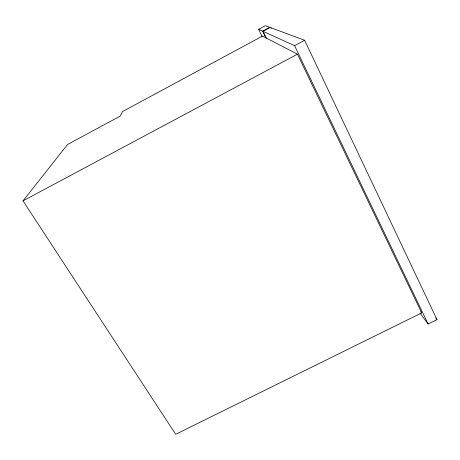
<?xml version="1.0" encoding="UTF-8"?>
<svg xmlns="http://www.w3.org/2000/svg" width="460" height="460" viewBox="0 0 460 460"><rect width="100%" height="100%" fill="white"/><g stroke="black" fill="none" stroke-linecap="round" stroke-linejoin="round"><path stroke-width="0.69" d="M23 200.865L67.608 144.44L120.1 116.162L122.607 111.51L262.493 36.081L297.453 54.176L421.705 312.886L175.674 434.292L23 200.865L297.453 54.176M258.618 29.342L265.339 25.708L269.784 27.358L262.689 31.188L258.618 29.342L262.102 36.42M266.214 38.007L262.913 31.291L270.031 27.45L304.623 40.25L437 319.637L428.105 324.012L420.009 313.087M262.913 31.291L294.567 45.638L304.623 40.25M271.193 27.962L271.417 28.29M435.683 317.946L437 319.637M420.848 311.742L421.705 312.886M262.689 31.188L266.162 38.266M294.567 45.638L428.105 324.012"/></g></svg>
